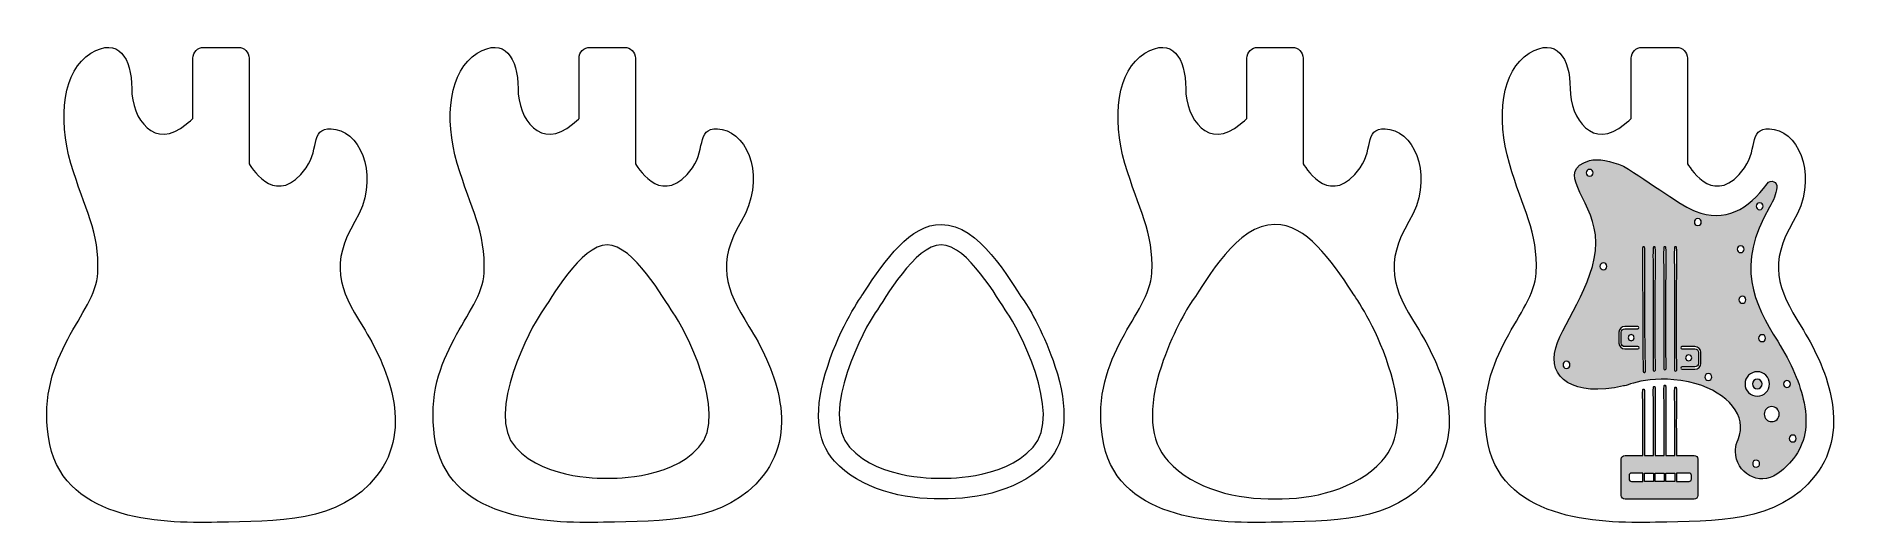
# Model space of a CAD drawing. Header units: inches. Extents: x 0.2 to 22.1, y -20.8 to -14.9.
import ezdxf

# ---------------------------------------------------------------- set-up
doc = ezdxf.new("R2010")
doc.units = ezdxf.units.IN
doc.header["$MEASUREMENT"] = 0
doc.layers.add('_U+0421_U+043B_U+043E_U+0439 1', color=7, linetype='Continuous')

msp = doc.modelspace()

# ---------------------------------------------------------------- hatches: boundary and pattern name
at = {"layer": '_U+0421_U+043B_U+043E_U+0439 1', "true_color": 0xffffff}
h = msp.add_hatch(color=7, dxfattribs=at)
h.dxf.hatch_style = 2
edge = h.paths.add_edge_path()
edge.add_spline(control_points=[(19.604, -20.292), (19.604, -20.292), (19.468, -20.292), (19.468, -20.292), (19.452, -20.292), (19.439, -20.279), (19.439, -20.263), (19.439, -20.263), (19.439, -20.22), (19.439, -20.22), (19.439, -20.204), (19.452, -20.191), (19.468, -20.191), (19.468, -20.191), (19.604, -20.191), (19.604, -20.191), (19.604, -20.191), (19.604, -20.292), (19.604, -20.292)], knot_values=[0, 0, 0, 0, 1, 1, 1, 2, 2, 2, 3, 3, 3, 4, 4, 4, 5, 5, 5, 6, 6, 6, 6], degree=3, periodic=1)
h.paths.add_polyline_path([(19.733, -20.292), (19.625, -20.292), (19.625, -20.191), (19.733, -20.191)])
h.paths.add_polyline_path([(19.862, -20.292), (19.754, -20.292), (19.754, -20.191), (19.862, -20.191)])
h.paths.add_polyline_path([(19.991, -20.292), (19.883, -20.292), (19.883, -20.191), (19.991, -20.191)])
edge = h.paths.add_edge_path()
edge.add_spline(control_points=[(20.193, -20.263), (20.193, -20.279), (20.18, -20.292), (20.165, -20.292), (20.165, -20.292), (20.012, -20.292), (20.012, -20.292), (20.012, -20.292), (20.012, -20.191), (20.012, -20.191), (20.012, -20.191), (20.165, -20.191), (20.165, -20.191), (20.18, -20.191), (20.193, -20.204), (20.193, -20.22), (20.193, -20.22), (20.193, -20.263), (20.193, -20.263)], knot_values=[0, 0, 0, 0, 1, 1, 1, 2, 2, 2, 3, 3, 3, 4, 4, 4, 5, 5, 5, 6, 6, 6, 6], degree=3, periodic=1)
edge = h.paths.add_edge_path()
edge.add_spline(control_points=[(20.307, -18.863), (20.307, -18.902), (20.275, -18.934), (20.236, -18.934), (20.236, -18.934), (20.08, -18.934), (20.08, -18.934), (20.062, -18.934), (20.062, -18.906), (20.08, -18.906), (20.08, -18.906), (20.236, -18.906), (20.236, -18.906), (20.26, -18.906), (20.279, -18.887), (20.279, -18.863), (20.279, -18.863), (20.279, -18.732), (20.279, -18.732), (20.279, -18.708), (20.26, -18.689), (20.236, -18.689), (20.236, -18.689), (20.079, -18.689), (20.079, -18.689), (20.06, -18.689), (20.06, -18.661), (20.079, -18.661), (20.079, -18.661), (20.236, -18.661), (20.236, -18.661), (20.275, -18.661), (20.307, -18.693), (20.307, -18.732), (20.307, -18.732), (20.307, -18.863), (20.307, -18.863)], knot_values=[0, 0, 0, 0, 1, 1, 1, 2, 2, 2, 3, 3, 3, 4, 4, 4, 5, 5, 5, 6, 6, 6, 7, 7, 7, 8, 8, 8, 9, 9, 9, 10, 10, 10, 11, 11, 11, 12, 12, 12, 12], degree=3, periodic=1)
edge = h.paths.add_edge_path()
edge.add_spline(control_points=[(20.226, -19.977), (20.226, -19.977), (20.012, -19.977), (20.012, -19.977), (20.007, -19.132), (20.022, -19.15), (20.001, -19.15), (19.981, -19.15), (19.996, -19.132), (19.991, -19.977), (19.991, -19.977), (19.883, -19.977), (19.883, -19.977), (19.878, -19.105), (19.893, -19.126), (19.872, -19.126), (19.852, -19.126), (19.867, -19.106), (19.862, -19.977), (19.862, -19.977), (19.754, -19.977), (19.754, -19.977), (19.749, -19.125), (19.764, -19.144), (19.744, -19.144), (19.723, -19.144), (19.738, -19.125), (19.733, -19.977), (19.733, -19.977), (19.625, -19.977), (19.625, -19.977), (19.62, -19.159), (19.635, -19.176), (19.615, -19.176), (19.594, -19.176), (19.609, -19.159), (19.604, -19.977), (19.604, -19.977), (19.39, -19.977), (19.39, -19.977), (19.365, -19.977), (19.345, -19.997), (19.345, -20.021), (19.345, -20.021), (19.345, -20.462), (19.345, -20.462), (19.345, -20.486), (19.365, -20.506), (19.39, -20.506), (19.39, -20.506), (20.226, -20.506), (20.226, -20.506), (20.251, -20.506), (20.271, -20.486), (20.271, -20.462), (20.271, -20.462), (20.271, -20.021), (20.271, -20.021), (20.271, -19.997), (20.251, -19.977), (20.226, -19.977)], knot_values=[0, 0, 0, 0, 0.013889, 0.013889, 0.013889, 0.027778, 0.027778, 0.027778, 0.041667, 0.041667, 0.041667, 0.055556, 0.055556, 0.055556, 0.069444, 0.069444, 0.069444, 0.083333, 0.083333, 0.083333, 0.097222, 0.097222, 0.097222, 0.111111, 0.111111, 0.111111, 0.125, 0.125, 0.125, 0.138889, 0.138889, 0.138889, 0.152778, 0.152778, 0.152778, 0.166667, 0.166667, 0.166667, 0.180556, 0.180556, 0.180556, 0.194444, 0.194444, 0.194444, 0.208333, 0.208333, 0.208333, 0.222222, 0.222222, 0.222222, 0.236111, 0.236111, 0.236111, 0.25, 0.25, 0.25, 0.263889, 0.263889, 0.263889, 0.277778, 0.277778, 0.277778, 0.277778], degree=3, periodic=0)
edge.add_line((20.226, -19.977), (20.226, -19.977))
edge = h.paths.add_edge_path()
edge.add_spline(control_points=[(21.048, -19.113), (21.048, -19.145), (21.022, -19.171), (20.99, -19.171), (20.958, -19.171), (20.932, -19.145), (20.932, -19.113), (20.932, -19.081), (20.958, -19.055), (20.99, -19.055), (21.022, -19.055), (21.048, -19.081), (21.048, -19.113)], knot_values=[0, 0, 0, 0, 0.013889, 0.013889, 0.013889, 0.027778, 0.027778, 0.027778, 0.041667, 0.041667, 0.041667, 0.055556, 0.055556, 0.055556, 0.055556], degree=3, periodic=0)
edge.add_line((21.048, -19.113), (21.048, -19.113))
edge = h.paths.add_edge_path()
edge.add_spline(control_points=[(21.556, -19.34), (21.512, -19.116), (21.402, -18.859), (21.237, -18.597), (20.949, -18.14), (20.725, -17.672), (21.138, -16.975), (21.187, -16.893), (21.215, -16.812), (21.228, -16.737), (21.239, -16.669), (21.153, -16.629), (21.109, -16.691), (20.885, -17.002), (20.597, -17.162), (20.24, -17.022), (20.104, -16.982), (19.684, -16.665), (19.371, -16.478), (19.215, -16.412), (19.067, -16.381), (18.961, -16.411), (18.536, -16.53), (18.983, -16.863), (19.032, -17.308), (19.089, -17.821), (18.651, -18.345), (18.552, -18.677), (18.446, -19.037), (18.769, -19.276), (19.371, -19.137), (19.422, -19.135), (19.734, -18.973), (20.251, -19.11), (20.624, -19.224), (20.883, -19.492), (20.757, -19.785), (20.74, -19.823), (20.729, -19.864), (20.728, -19.906), (20.728, -19.906), (20.728, -19.929), (20.728, -19.929), (20.722, -20.189), (21.014, -20.353), (21.228, -20.205), (21.302, -20.154), (21.368, -20.092), (21.427, -20.016), (21.568, -19.836), (21.61, -19.615), (21.556, -19.34)], knot_values=[0, 0, 0, 0, 0.013889, 0.013889, 0.013889, 0.027778, 0.027778, 0.027778, 0.041667, 0.041667, 0.041667, 0.055556, 0.055556, 0.055556, 0.069444, 0.069444, 0.069444, 0.083333, 0.083333, 0.083333, 0.097222, 0.097222, 0.097222, 0.111111, 0.111111, 0.111111, 0.125, 0.125, 0.125, 0.138889, 0.138889, 0.138889, 0.152778, 0.152778, 0.152778, 0.166667, 0.166667, 0.166667, 0.180556, 0.180556, 0.180556, 0.194444, 0.194444, 0.194444, 0.208333, 0.208333, 0.208333, 0.222222, 0.222222, 0.222222, 0.236111, 0.236111, 0.236111, 0.236111], degree=3, periodic=0)
edge.add_line((21.556, -19.34), (21.556, -19.34))
edge = h.paths.add_edge_path()
edge.add_spline(control_points=[(21.019, -16.92), (21.074, -16.92), (21.074, -17.004), (21.019, -17.004), (20.963, -17.004), (20.963, -16.92), (21.019, -16.92)], knot_values=[0, 0, 0, 0, 0.013889, 0.013889, 0.013889, 0.027778, 0.027778, 0.027778, 0.027778], degree=3, periodic=0)
edge.add_line((21.019, -16.92), (21.019, -16.92))
edge = h.paths.add_edge_path()
edge.add_spline(control_points=[(18.962, -16.6), (18.906, -16.6), (18.906, -16.516), (18.962, -16.516), (19.018, -16.516), (19.018, -16.6), (18.962, -16.6)], knot_values=[0, 0, 0, 0, 0.013889, 0.013889, 0.013889, 0.027778, 0.027778, 0.027778, 0.027778], degree=3, periodic=0)
edge.add_line((18.962, -16.6), (18.962, -16.6))
edge = h.paths.add_edge_path()
edge.add_spline(control_points=[(18.682, -18.924), (18.626, -18.924), (18.626, -18.839), (18.682, -18.839), (18.738, -18.839), (18.738, -18.924), (18.682, -18.924)], knot_values=[0, 0, 0, 0, 0.013889, 0.013889, 0.013889, 0.027778, 0.027778, 0.027778, 0.027778], degree=3, periodic=0)
edge.add_line((18.682, -18.924), (18.682, -18.924))
edge = h.paths.add_edge_path()
edge.add_spline(control_points=[(19.087, -17.69), (19.087, -17.634), (19.171, -17.634), (19.171, -17.69), (19.171, -17.746), (19.087, -17.746), (19.087, -17.69)], knot_values=[0, 0, 0, 0, 0.013889, 0.013889, 0.013889, 0.027778, 0.027778, 0.027778, 0.027778], degree=3, periodic=0)
edge.add_line((19.087, -17.69), (19.087, -17.69))
edge = h.paths.add_edge_path()
edge.add_spline(control_points=[(19.546, -18.689), (19.546, -18.689), (19.388, -18.689), (19.388, -18.689), (19.349, -18.689), (19.317, -18.657), (19.317, -18.619), (19.317, -18.619), (19.317, -18.487), (19.317, -18.487), (19.317, -18.448), (19.349, -18.417), (19.388, -18.417), (19.388, -18.417), (19.544, -18.417), (19.544, -18.417), (19.563, -18.417), (19.562, -18.445), (19.544, -18.445), (19.544, -18.445), (19.388, -18.445), (19.388, -18.445), (19.364, -18.445), (19.345, -18.464), (19.345, -18.487), (19.345, -18.487), (19.345, -18.619), (19.345, -18.619), (19.345, -18.642), (19.364, -18.661), (19.388, -18.661), (19.388, -18.661), (19.546, -18.661), (19.546, -18.661), (19.564, -18.661), (19.564, -18.689), (19.546, -18.689)], knot_values=[0, 0, 0, 0, 0.013889, 0.013889, 0.013889, 0.027778, 0.027778, 0.027778, 0.041667, 0.041667, 0.041667, 0.055556, 0.055556, 0.055556, 0.069444, 0.069444, 0.069444, 0.083333, 0.083333, 0.083333, 0.097222, 0.097222, 0.097222, 0.111111, 0.111111, 0.111111, 0.125, 0.125, 0.125, 0.138889, 0.138889, 0.138889, 0.152778, 0.152778, 0.152778, 0.166667, 0.166667, 0.166667, 0.166667], degree=3, periodic=0)
edge.add_line((19.546, -18.689), (19.546, -18.689))
edge = h.paths.add_edge_path()
edge.add_spline(control_points=[(19.465, -18.591), (19.416, -18.591), (19.416, -18.515), (19.465, -18.515), (19.515, -18.515), (19.515, -18.591), (19.465, -18.591)], knot_values=[0, 0, 0, 0, 0.013889, 0.013889, 0.013889, 0.027778, 0.027778, 0.027778, 0.027778], degree=3, periodic=0)
edge.add_line((19.465, -18.591), (19.465, -18.591))
edge = h.paths.add_edge_path()
edge.add_spline(control_points=[(19.622, -18.976), (19.614, -18.976), (19.608, -18.97), (19.608, -18.962), (19.607, -17.399), (19.587, -17.454), (19.615, -17.454), (19.647, -17.468), (19.615, -17.356), (19.636, -18.962), (19.636, -18.976), (19.62, -18.977), (19.622, -18.976)], knot_values=[0, 0, 0, 0, 0.013889, 0.013889, 0.013889, 0.027778, 0.027778, 0.027778, 0.041667, 0.041667, 0.041667, 0.055556, 0.055556, 0.055556, 0.055556], degree=3, periodic=0)
edge.add_line((19.622, -18.976), (19.622, -18.976))
edge = h.paths.add_edge_path()
edge.add_spline(control_points=[(19.757, -18.944), (19.757, -18.962), (19.73, -18.962), (19.73, -18.944), (19.736, -17.401), (19.716, -17.454), (19.744, -17.454), (19.771, -17.454), (19.751, -17.399), (19.757, -18.944)], knot_values=[0, 0, 0, 0, 0.013889, 0.013889, 0.013889, 0.027778, 0.027778, 0.027778, 0.041667, 0.041667, 0.041667, 0.041667], degree=3, periodic=0)
edge.add_line((19.757, -18.944), (19.757, -18.944))
edge = h.paths.add_edge_path()
edge.add_spline(control_points=[(19.886, -18.929), (19.886, -18.948), (19.859, -18.948), (19.859, -18.929), (19.865, -17.402), (19.845, -17.454), (19.872, -17.454), (19.9, -17.454), (19.88, -17.401), (19.886, -18.929)], knot_values=[0, 0, 0, 0, 0.013889, 0.013889, 0.013889, 0.027778, 0.027778, 0.027778, 0.041667, 0.041667, 0.041667, 0.041667], degree=3, periodic=0)
edge.add_line((19.886, -18.929), (19.886, -18.929))
edge = h.paths.add_edge_path()
edge.add_spline(control_points=[(20.015, -18.944), (20.015, -18.962), (19.987, -18.962), (19.987, -18.944), (19.994, -17.401), (19.974, -17.454), (20.001, -17.454), (20.028, -17.454), (20.009, -17.399), (20.015, -18.944)], knot_values=[0, 0, 0, 0, 0.013889, 0.013889, 0.013889, 0.027778, 0.027778, 0.027778, 0.041667, 0.041667, 0.041667, 0.041667], degree=3, periodic=0)
edge.add_line((20.015, -18.944), (20.015, -18.944))
edge = h.paths.add_edge_path()
edge.add_spline(control_points=[(20.122, -18.798), (20.122, -18.748), (20.197, -18.748), (20.197, -18.798), (20.197, -18.847), (20.122, -18.847), (20.122, -18.798)], knot_values=[0, 0, 0, 0, 0.013889, 0.013889, 0.013889, 0.027778, 0.027778, 0.027778, 0.027778], degree=3, periodic=0)
edge.add_line((20.122, -18.798), (20.122, -18.798))
edge = h.paths.add_edge_path()
edge.add_spline(control_points=[(20.271, -17.196), (20.215, -17.196), (20.215, -17.112), (20.271, -17.112), (20.327, -17.112), (20.327, -17.196), (20.271, -17.196)], knot_values=[0, 0, 0, 0, 0.013889, 0.013889, 0.013889, 0.027778, 0.027778, 0.027778, 0.027778], degree=3, periodic=0)
edge.add_line((20.271, -17.196), (20.271, -17.196))
edge = h.paths.add_edge_path()
edge.add_spline(control_points=[(20.398, -19.071), (20.342, -19.071), (20.342, -18.987), (20.398, -18.987), (20.454, -18.987), (20.454, -19.071), (20.398, -19.071)], knot_values=[0, 0, 0, 0, 0.013889, 0.013889, 0.013889, 0.027778, 0.027778, 0.027778, 0.027778], degree=3, periodic=0)
edge.add_line((20.398, -19.071), (20.398, -19.071))
edge = h.paths.add_edge_path()
edge.add_spline(control_points=[(21.09, -18.559), (21.09, -18.614), (21.006, -18.615), (21.006, -18.559), (21.006, -18.503), (21.09, -18.503), (21.09, -18.559)], knot_values=[0, 0, 0, 0, 0.013889, 0.013889, 0.013889, 0.027778, 0.027778, 0.027778, 0.027778], degree=3, periodic=0)
edge.add_line((21.09, -18.559), (21.09, -18.559))
edge = h.paths.add_edge_path()
edge.add_spline(control_points=[(20.79, -17.44), (20.845, -17.44), (20.845, -17.524), (20.79, -17.524), (20.734, -17.524), (20.734, -17.44), (20.79, -17.44)], knot_values=[0, 0, 0, 0, 0.013889, 0.013889, 0.013889, 0.027778, 0.027778, 0.027778, 0.027778], degree=3, periodic=0)
edge.add_line((20.79, -17.44), (20.79, -17.44))
edge = h.paths.add_edge_path()
edge.add_spline(control_points=[(20.768, -18.094), (20.768, -18.038), (20.853, -18.038), (20.853, -18.094), (20.853, -18.15), (20.768, -18.15), (20.768, -18.094)], knot_values=[0, 0, 0, 0, 0.013889, 0.013889, 0.013889, 0.027778, 0.027778, 0.027778, 0.027778], degree=3, periodic=0)
edge.add_line((20.768, -18.094), (20.768, -18.094))
edge = h.paths.add_edge_path()
edge.add_spline(control_points=[(20.976, -20.119), (20.921, -20.119), (20.92, -20.035), (20.976, -20.035), (21.032, -20.035), (21.032, -20.119), (20.976, -20.119)], knot_values=[0, 0, 0, 0, 0.013889, 0.013889, 0.013889, 0.027778, 0.027778, 0.027778, 0.027778], degree=3, periodic=0)
edge.add_line((20.976, -20.119), (20.976, -20.119))
edge = h.paths.add_edge_path()
edge.add_spline(control_points=[(20.99, -19.261), (20.908, -19.261), (20.842, -19.195), (20.842, -19.113), (20.842, -19.031), (20.908, -18.965), (20.99, -18.965), (21.072, -18.965), (21.138, -19.031), (21.138, -19.113), (21.138, -19.195), (21.072, -19.261), (20.99, -19.261)], knot_values=[0, 0, 0, 0, 0.013889, 0.013889, 0.013889, 0.027778, 0.027778, 0.027778, 0.041667, 0.041667, 0.041667, 0.055556, 0.055556, 0.055556, 0.055556], degree=3, periodic=0)
edge.add_line((20.99, -19.261), (20.99, -19.261))
edge = h.paths.add_edge_path()
edge.add_spline(control_points=[(21.165, -19.569), (21.115, -19.569), (21.074, -19.528), (21.074, -19.478), (21.074, -19.428), (21.115, -19.387), (21.165, -19.387), (21.215, -19.387), (21.256, -19.428), (21.256, -19.478), (21.256, -19.528), (21.215, -19.569), (21.165, -19.569)], knot_values=[0, 0, 0, 0, 0.013889, 0.013889, 0.013889, 0.027778, 0.027778, 0.027778, 0.041667, 0.041667, 0.041667, 0.055556, 0.055556, 0.055556, 0.055556], degree=3, periodic=0)
edge.add_line((21.165, -19.569), (21.165, -19.569))
edge = h.paths.add_edge_path()
edge.add_spline(control_points=[(21.307, -19.113), (21.307, -19.057), (21.392, -19.057), (21.392, -19.113), (21.392, -19.169), (21.307, -19.169), (21.307, -19.113)], knot_values=[0, 0, 0, 0, 0.013889, 0.013889, 0.013889, 0.027778, 0.027778, 0.027778, 0.027778], degree=3, periodic=0)
edge.add_line((21.307, -19.113), (21.307, -19.113))
edge = h.paths.add_edge_path()
edge.add_spline(control_points=[(21.377, -19.773), (21.377, -19.717), (21.462, -19.717), (21.462, -19.773), (21.462, -19.829), (21.377, -19.829), (21.377, -19.773)], knot_values=[0, 0, 0, 0, 0.013889, 0.013889, 0.013889, 0.027778, 0.027778, 0.027778, 0.027778], degree=3, periodic=0)
edge.add_line((21.377, -19.773), (21.377, -19.773))

# ---------------------------------------------------------------- linework, layer by layer
at = {"layer": '_U+0421_U+043B_U+043E_U+0439 1', "lineweight": 0}
for points in [[(19.733, -20.292), (19.625, -20.292), (19.625, -20.191), (19.733, -20.191), (19.733, -20.292)], [(19.862, -20.292), (19.754, -20.292), (19.754, -20.191), (19.862, -20.191), (19.862, -20.292)], [(19.991, -20.292), (19.883, -20.292), (19.883, -20.191), (19.991, -20.191), (19.991, -20.292)]]:
    msp.add_lwpolyline(points, dxfattribs=at)
at = {"layer": '_U+0421_U+043B_U+043E_U+0439 1', "color": 1, "lineweight": 9, "true_color": 0xff0000}
for points, knots in [([(4.121, -18.419), (3.83, -17.957), (3.727, -17.65), (4.027, -17.146), (4.326, -16.641), (4.121, -16.094), (3.796, -16.035), (3.471, -15.975), (3.608, -16.257), (3.437, -16.496), (3.087, -16.983), (2.8, -16.531), (2.746, -16.448), (2.746, -16.448), (2.746, -15.171), (2.746, -15.171), (2.746, -15.099), (2.688, -15.04), (2.615, -15.04), (2.615, -15.04), (2.197, -15.04), (2.197, -15.04), (2.124, -15.04), (2.066, -15.099), (2.066, -15.171), (2.066, -15.171), (2.066, -15.899), (2.066, -15.899), (2.066, -15.899), (2.011, -15.95), (1.985, -15.971), (1.604, -16.293), (1.326, -15.906), (1.326, -15.539), (1.326, -15.171), (1.164, -14.906), (0.83, -15.112), (0.497, -15.317), (0.429, -15.889), (0.591, -16.445), (0.753, -17), (0.941, -17.265), (0.916, -17.769), (0.89, -18.274), (0.172, -18.744), (0.318, -19.752), (0.463, -20.761), (1.642, -20.803), (2.36, -20.786), (3.078, -20.769), (3.839, -20.803), (4.292, -20.222), (4.744, -19.641), (4.411, -18.88), (4.121, -18.419)], [0, 0, 0, 0, 1, 1, 1, 2, 2, 2, 3, 3, 3, 4, 4, 4, 5, 5, 5, 6, 6, 6, 7, 7, 7, 8, 8, 8, 9, 9, 9, 10, 10, 10, 11, 11, 11, 12, 12, 12, 13, 13, 13, 14, 14, 14, 15, 15, 15, 16, 16, 16, 17, 17, 17, 18, 18, 18, 18]), ([(8.793, -18.419), (8.503, -17.957), (8.4, -17.65), (8.699, -17.146), (8.998, -16.641), (8.793, -16.094), (8.468, -16.035), (8.144, -15.975), (8.28, -16.257), (8.109, -16.496), (7.759, -16.983), (7.473, -16.531), (7.419, -16.448), (7.419, -16.448), (7.419, -15.171), (7.419, -15.171), (7.419, -15.099), (7.36, -15.04), (7.288, -15.04), (7.288, -15.04), (6.869, -15.04), (6.869, -15.04), (6.797, -15.04), (6.738, -15.099), (6.738, -15.171), (6.738, -15.171), (6.738, -15.899), (6.738, -15.899), (6.738, -15.899), (6.684, -15.95), (6.658, -15.971), (6.277, -16.293), (5.999, -15.906), (5.999, -15.539), (5.999, -15.171), (5.836, -14.906), (5.503, -15.112), (5.17, -15.317), (5.101, -15.889), (5.264, -16.445), (5.426, -17), (5.614, -17.265), (5.588, -17.769), (5.563, -18.274), (4.845, -18.744), (4.99, -19.752), (5.135, -20.761), (6.315, -20.803), (7.033, -20.786), (7.751, -20.769), (8.511, -20.803), (8.964, -20.222), (9.417, -19.641), (9.084, -18.88), (8.793, -18.419)], [0, 0, 0, 0, 1, 1, 1, 2, 2, 2, 3, 3, 3, 4, 4, 4, 5, 5, 5, 6, 6, 6, 7, 7, 7, 8, 8, 8, 9, 9, 9, 10, 10, 10, 11, 11, 11, 12, 12, 12, 13, 13, 13, 14, 14, 14, 15, 15, 15, 16, 16, 16, 17, 17, 17, 18, 18, 18, 18]), ([(16.871, -18.419), (16.58, -17.957), (16.478, -17.65), (16.777, -17.146), (17.076, -16.641), (16.871, -16.094), (16.546, -16.035), (16.222, -15.975), (16.358, -16.257), (16.187, -16.496), (15.837, -16.983), (15.551, -16.531), (15.497, -16.448), (15.497, -16.448), (15.497, -15.171), (15.497, -15.171), (15.497, -15.099), (15.438, -15.04), (15.366, -15.04), (15.366, -15.04), (14.947, -15.04), (14.947, -15.04), (14.875, -15.04), (14.816, -15.099), (14.816, -15.171), (14.816, -15.171), (14.816, -15.899), (14.816, -15.899), (14.816, -15.899), (14.762, -15.95), (14.736, -15.971), (14.354, -16.293), (14.076, -15.906), (14.076, -15.539), (14.076, -15.171), (13.914, -14.906), (13.581, -15.112), (13.247, -15.317), (13.179, -15.889), (13.341, -16.445), (13.504, -17), (13.692, -17.265), (13.666, -17.769), (13.641, -18.274), (12.923, -18.744), (13.068, -19.752), (13.213, -20.761), (14.393, -20.803), (15.111, -20.786), (15.828, -20.769), (16.589, -20.803), (17.042, -20.222), (17.495, -19.641), (17.162, -18.88), (16.871, -18.419)], [0, 0, 0, 0, 1, 1, 1, 2, 2, 2, 3, 3, 3, 4, 4, 4, 5, 5, 5, 6, 6, 6, 7, 7, 7, 8, 8, 8, 9, 9, 9, 10, 10, 10, 11, 11, 11, 12, 12, 12, 13, 13, 13, 14, 14, 14, 15, 15, 15, 16, 16, 16, 17, 17, 17, 18, 18, 18, 18]), ([(21.52, -18.419), (21.23, -17.957), (21.127, -17.65), (21.426, -17.146), (21.725, -16.641), (21.52, -16.094), (21.195, -16.035), (20.871, -15.975), (21.007, -16.257), (20.837, -16.496), (20.486, -16.983), (20.2, -16.531), (20.146, -16.448), (20.146, -16.448), (20.146, -15.171), (20.146, -15.171), (20.146, -15.099), (20.087, -15.04), (20.015, -15.04), (20.015, -15.04), (19.596, -15.04), (19.596, -15.04), (19.524, -15.04), (19.465, -15.099), (19.465, -15.171), (19.465, -15.171), (19.465, -15.899), (19.465, -15.899), (19.465, -15.899), (19.411, -15.95), (19.385, -15.971), (19.004, -16.293), (18.726, -15.906), (18.726, -15.539), (18.726, -15.171), (18.563, -14.906), (18.23, -15.112), (17.897, -15.317), (17.828, -15.889), (17.991, -16.445), (18.153, -17), (18.341, -17.265), (18.315, -17.769), (18.29, -18.274), (17.572, -18.744), (17.717, -19.752), (17.862, -20.761), (19.042, -20.803), (19.76, -20.786), (20.478, -20.769), (21.238, -20.803), (21.691, -20.222), (22.144, -19.641), (21.811, -18.88), (21.52, -18.419)], [0, 0, 0, 0, 1, 1, 1, 2, 2, 2, 3, 3, 3, 4, 4, 4, 5, 5, 5, 6, 6, 6, 7, 7, 7, 8, 8, 8, 9, 9, 9, 10, 10, 10, 11, 11, 11, 12, 12, 12, 13, 13, 13, 14, 14, 14, 15, 15, 15, 16, 16, 16, 17, 17, 17, 18, 18, 18, 18]), ([(12.494, -18.896), (12.374, -18.528), (12.187, -18.2), (12.121, -18.107), (11.931, -17.841), (11.584, -17.182), (11.119, -17.182), (10.746, -17.182), (10.441, -17.607), (10.186, -18.004), (10.137, -18.079), (9.908, -18.397), (9.745, -18.896), (9.576, -19.414), (9.603, -19.801), (9.826, -20.046), (10.135, -20.386), (10.671, -20.515), (11.119, -20.501), (11.564, -20.515), (12.102, -20.388), (12.413, -20.046), (12.636, -19.801), (12.663, -19.414), (12.494, -18.896)], [0, 0, 0, 0, 1, 1, 1, 2, 2, 2, 3, 3, 3, 4, 4, 4, 5, 5, 5, 6, 6, 6, 7, 7, 7, 8, 8, 8, 8]), ([(16.45, -20.046), (16.141, -20.386), (15.604, -20.515), (15.156, -20.501), (14.711, -20.515), (14.173, -20.388), (13.863, -20.046), (13.64, -19.801), (13.613, -19.414), (13.782, -18.896), (13.902, -18.528), (14.089, -18.2), (14.155, -18.107), (14.345, -17.841), (14.691, -17.182), (15.156, -17.182), (15.53, -17.182), (15.834, -17.607), (16.09, -18.004), (16.139, -18.079), (16.368, -18.397), (16.531, -18.896), (16.7, -19.414), (16.673, -19.801), (16.45, -20.046)], [0, 0, 0, 0, 1, 1, 1, 2, 2, 2, 3, 3, 3, 4, 4, 4, 5, 5, 5, 6, 6, 6, 7, 7, 7, 8, 8, 8, 8]), ([(8.188, -19.879), (7.815, -20.289), (7.078, -20.252), (7.078, -20.252), (7.078, -20.252), (6.342, -20.289), (5.969, -19.879), (5.597, -19.469), (6.162, -18.416), (6.28, -18.251), (6.398, -18.086), (6.758, -17.431), (7.078, -17.431), (7.399, -17.431), (7.759, -18.086), (7.877, -18.251), (7.995, -18.416), (8.56, -19.469), (8.188, -19.879)], [0, 0, 0, 0, 1, 1, 1, 2, 2, 2, 3, 3, 3, 4, 4, 4, 5, 5, 5, 6, 6, 6, 6]), ([(12.229, -19.879), (11.856, -20.289), (11.119, -20.252), (11.119, -20.252), (11.119, -20.252), (10.383, -20.289), (10.01, -19.879), (9.638, -19.469), (10.203, -18.416), (10.321, -18.251), (10.439, -18.086), (10.799, -17.431), (11.119, -17.431), (11.44, -17.431), (11.8, -18.086), (11.918, -18.251), (12.036, -18.416), (12.601, -19.469), (12.229, -19.879)], [0, 0, 0, 0, 1, 1, 1, 2, 2, 2, 3, 3, 3, 4, 4, 4, 5, 5, 5, 6, 6, 6, 6])]:
    msp.add_open_spline(points, degree=3, knots=knots, dxfattribs=at)
at = {"layer": '_U+0421_U+043B_U+043E_U+0439 1', "lineweight": 0}
for points, knots in [([(21.556, -19.34), (21.512, -19.116), (21.402, -18.859), (21.237, -18.597), (20.949, -18.14), (20.725, -17.672), (21.138, -16.975), (21.187, -16.893), (21.215, -16.812), (21.228, -16.737), (21.239, -16.669), (21.153, -16.629), (21.109, -16.691), (20.885, -17.002), (20.597, -17.162), (20.24, -17.022), (20.104, -16.982), (19.684, -16.665), (19.371, -16.478), (19.215, -16.412), (19.067, -16.381), (18.961, -16.411), (18.536, -16.53), (18.983, -16.863), (19.032, -17.308), (19.089, -17.821), (18.651, -18.345), (18.552, -18.677), (18.446, -19.037), (18.769, -19.276), (19.371, -19.137), (19.422, -19.135), (19.734, -18.973), (20.251, -19.11), (20.624, -19.224), (20.883, -19.492), (20.757, -19.785), (20.74, -19.823), (20.729, -19.864), (20.728, -19.906), (20.728, -19.906), (20.728, -19.929), (20.728, -19.929), (20.722, -20.189), (21.014, -20.353), (21.228, -20.205), (21.302, -20.154), (21.368, -20.092), (21.427, -20.016), (21.568, -19.836), (21.61, -19.615), (21.556, -19.34)], [0, 0, 0, 0, 1, 1, 1, 2, 2, 2, 3, 3, 3, 4, 4, 4, 5, 5, 5, 6, 6, 6, 7, 7, 7, 8, 8, 8, 9, 9, 9, 10, 10, 10, 11, 11, 11, 12, 12, 12, 13, 13, 13, 14, 14, 14, 15, 15, 15, 16, 16, 16, 17, 17, 17, 17]), ([(18.962, -16.6), (18.906, -16.6), (18.906, -16.516), (18.962, -16.516), (19.018, -16.516), (19.018, -16.6), (18.962, -16.6)], [0, 0, 0, 0, 1, 1, 1, 2, 2, 2, 2]), ([(20.271, -17.196), (20.215, -17.196), (20.215, -17.112), (20.271, -17.112), (20.327, -17.112), (20.327, -17.196), (20.271, -17.196)], [0, 0, 0, 0, 1, 1, 1, 2, 2, 2, 2]), ([(21.019, -16.92), (21.074, -16.92), (21.074, -17.004), (21.019, -17.004), (20.963, -17.004), (20.963, -16.92), (21.019, -16.92)], [0, 0, 0, 0, 1, 1, 1, 2, 2, 2, 2]), ([(19.622, -18.976), (19.614, -18.976), (19.608, -18.97), (19.608, -18.962), (19.607, -17.399), (19.587, -17.454), (19.615, -17.454), (19.647, -17.468), (19.615, -17.356), (19.636, -18.962), (19.636, -18.976), (19.62, -18.977), (19.622, -18.976)], [0, 0, 0, 0, 1, 1, 1, 2, 2, 2, 3, 3, 3, 4, 4, 4, 4]), ([(19.757, -18.944), (19.757, -18.962), (19.73, -18.962), (19.73, -18.944), (19.736, -17.401), (19.716, -17.454), (19.744, -17.454), (19.771, -17.454), (19.751, -17.399), (19.757, -18.944)], [0, 0, 0, 0, 1, 1, 1, 2, 2, 2, 3, 3, 3, 3]), ([(19.886, -18.929), (19.886, -18.948), (19.859, -18.948), (19.859, -18.929), (19.865, -17.402), (19.845, -17.454), (19.872, -17.454), (19.9, -17.454), (19.88, -17.401), (19.886, -18.929)], [0, 0, 0, 0, 1, 1, 1, 2, 2, 2, 3, 3, 3, 3]), ([(20.015, -18.944), (20.015, -18.962), (19.987, -18.962), (19.987, -18.944), (19.994, -17.401), (19.974, -17.454), (20.001, -17.454), (20.028, -17.454), (20.009, -17.399), (20.015, -18.944)], [0, 0, 0, 0, 1, 1, 1, 2, 2, 2, 3, 3, 3, 3]), ([(20.79, -17.44), (20.845, -17.44), (20.845, -17.524), (20.79, -17.524), (20.734, -17.524), (20.734, -17.44), (20.79, -17.44)], [0, 0, 0, 0, 1, 1, 1, 2, 2, 2, 2]), ([(19.087, -17.69), (19.087, -17.634), (19.171, -17.634), (19.171, -17.69), (19.171, -17.746), (19.087, -17.746), (19.087, -17.69)], [0, 0, 0, 0, 1, 1, 1, 2, 2, 2, 2]), ([(20.768, -18.094), (20.768, -18.038), (20.853, -18.038), (20.853, -18.094), (20.853, -18.15), (20.768, -18.15), (20.768, -18.094)], [0, 0, 0, 0, 1, 1, 1, 2, 2, 2, 2]), ([(19.546, -18.689), (19.546, -18.689), (19.388, -18.689), (19.388, -18.689), (19.349, -18.689), (19.317, -18.657), (19.317, -18.619), (19.317, -18.619), (19.317, -18.487), (19.317, -18.487), (19.317, -18.448), (19.349, -18.417), (19.388, -18.417), (19.388, -18.417), (19.544, -18.417), (19.544, -18.417), (19.563, -18.417), (19.562, -18.445), (19.544, -18.445), (19.544, -18.445), (19.388, -18.445), (19.388, -18.445), (19.364, -18.445), (19.345, -18.464), (19.345, -18.487), (19.345, -18.487), (19.345, -18.619), (19.345, -18.619), (19.345, -18.642), (19.364, -18.661), (19.388, -18.661), (19.388, -18.661), (19.546, -18.661), (19.546, -18.661), (19.564, -18.661), (19.564, -18.689), (19.546, -18.689)], [0, 0, 0, 0, 1, 1, 1, 2, 2, 2, 3, 3, 3, 4, 4, 4, 5, 5, 5, 6, 6, 6, 7, 7, 7, 8, 8, 8, 9, 9, 9, 10, 10, 10, 11, 11, 11, 12, 12, 12, 12]), ([(19.465, -18.591), (19.416, -18.591), (19.416, -18.515), (19.465, -18.515), (19.515, -18.515), (19.515, -18.591), (19.465, -18.591)], [0, 0, 0, 0, 1, 1, 1, 2, 2, 2, 2]), ([(20.307, -18.863), (20.307, -18.902), (20.275, -18.934), (20.236, -18.934), (20.236, -18.934), (20.08, -18.934), (20.08, -18.934), (20.062, -18.934), (20.062, -18.906), (20.08, -18.906), (20.08, -18.906), (20.236, -18.906), (20.236, -18.906), (20.26, -18.906), (20.279, -18.887), (20.279, -18.863), (20.279, -18.863), (20.279, -18.732), (20.279, -18.732), (20.279, -18.708), (20.26, -18.689), (20.236, -18.689), (20.236, -18.689), (20.079, -18.689), (20.079, -18.689), (20.06, -18.689), (20.06, -18.661), (20.079, -18.661), (20.079, -18.661), (20.236, -18.661), (20.236, -18.661), (20.275, -18.661), (20.307, -18.693), (20.307, -18.732), (20.307, -18.732), (20.307, -18.863), (20.307, -18.863)], [0, 0, 0, 0, 1, 1, 1, 2, 2, 2, 3, 3, 3, 4, 4, 4, 5, 5, 5, 6, 6, 6, 7, 7, 7, 8, 8, 8, 9, 9, 9, 10, 10, 10, 11, 11, 11, 12, 12, 12, 12]), ([(21.09, -18.559), (21.09, -18.614), (21.006, -18.615), (21.006, -18.559), (21.006, -18.503), (21.09, -18.503), (21.09, -18.559)], [0, 0, 0, 0, 1, 1, 1, 2, 2, 2, 2]), ([(18.682, -18.924), (18.626, -18.924), (18.626, -18.839), (18.682, -18.839), (18.738, -18.839), (18.738, -18.924), (18.682, -18.924)], [0, 0, 0, 0, 1, 1, 1, 2, 2, 2, 2]), ([(20.122, -18.798), (20.122, -18.748), (20.197, -18.748), (20.197, -18.798), (20.197, -18.847), (20.122, -18.847), (20.122, -18.798)], [0, 0, 0, 0, 1, 1, 1, 2, 2, 2, 2]), ([(20.226, -19.977), (20.226, -19.977), (20.012, -19.977), (20.012, -19.977), (20.007, -19.132), (20.022, -19.15), (20.001, -19.15), (19.981, -19.15), (19.996, -19.132), (19.991, -19.977), (19.991, -19.977), (19.883, -19.977), (19.883, -19.977), (19.878, -19.105), (19.893, -19.126), (19.872, -19.126), (19.852, -19.126), (19.867, -19.106), (19.862, -19.977), (19.862, -19.977), (19.754, -19.977), (19.754, -19.977), (19.749, -19.125), (19.764, -19.144), (19.744, -19.144), (19.723, -19.144), (19.738, -19.125), (19.733, -19.977), (19.733, -19.977), (19.625, -19.977), (19.625, -19.977), (19.62, -19.159), (19.635, -19.176), (19.615, -19.176), (19.594, -19.176), (19.609, -19.159), (19.604, -19.977), (19.604, -19.977), (19.39, -19.977), (19.39, -19.977), (19.365, -19.977), (19.345, -19.997), (19.345, -20.021), (19.345, -20.021), (19.345, -20.462), (19.345, -20.462), (19.345, -20.486), (19.365, -20.506), (19.39, -20.506), (19.39, -20.506), (20.226, -20.506), (20.226, -20.506), (20.251, -20.506), (20.271, -20.486), (20.271, -20.462), (20.271, -20.462), (20.271, -20.021), (20.271, -20.021), (20.271, -19.997), (20.251, -19.977), (20.226, -19.977)], [0, 0, 0, 0, 1, 1, 1, 2, 2, 2, 3, 3, 3, 4, 4, 4, 5, 5, 5, 6, 6, 6, 7, 7, 7, 8, 8, 8, 9, 9, 9, 10, 10, 10, 11, 11, 11, 12, 12, 12, 13, 13, 13, 14, 14, 14, 15, 15, 15, 16, 16, 16, 17, 17, 17, 18, 18, 18, 19, 19, 19, 20, 20, 20, 20]), ([(20.398, -19.071), (20.342, -19.071), (20.342, -18.987), (20.398, -18.987), (20.454, -18.987), (20.454, -19.071), (20.398, -19.071)], [0, 0, 0, 0, 1, 1, 1, 2, 2, 2, 2]), ([(20.99, -19.261), (20.908, -19.261), (20.842, -19.195), (20.842, -19.113), (20.842, -19.031), (20.908, -18.965), (20.99, -18.965), (21.072, -18.965), (21.138, -19.031), (21.138, -19.113), (21.138, -19.195), (21.072, -19.261), (20.99, -19.261)], [0, 0, 0, 0, 1, 1, 1, 2, 2, 2, 3, 3, 3, 4, 4, 4, 4]), ([(21.048, -19.113), (21.048, -19.145), (21.022, -19.171), (20.99, -19.171), (20.958, -19.171), (20.932, -19.145), (20.932, -19.113), (20.932, -19.081), (20.958, -19.055), (20.99, -19.055), (21.022, -19.055), (21.048, -19.081), (21.048, -19.113)], [0, 0, 0, 0, 1, 1, 1, 2, 2, 2, 3, 3, 3, 4, 4, 4, 4]), ([(21.307, -19.113), (21.307, -19.057), (21.392, -19.057), (21.392, -19.113), (21.392, -19.169), (21.307, -19.169), (21.307, -19.113)], [0, 0, 0, 0, 1, 1, 1, 2, 2, 2, 2]), ([(21.165, -19.569), (21.115, -19.569), (21.074, -19.528), (21.074, -19.478), (21.074, -19.428), (21.115, -19.387), (21.165, -19.387), (21.215, -19.387), (21.256, -19.428), (21.256, -19.478), (21.256, -19.528), (21.215, -19.569), (21.165, -19.569)], [0, 0, 0, 0, 1, 1, 1, 2, 2, 2, 3, 3, 3, 4, 4, 4, 4]), ([(21.377, -19.773), (21.377, -19.717), (21.462, -19.717), (21.462, -19.773), (21.462, -19.829), (21.377, -19.829), (21.377, -19.773)], [0, 0, 0, 0, 1, 1, 1, 2, 2, 2, 2]), ([(19.604, -20.292), (19.604, -20.292), (19.468, -20.292), (19.468, -20.292), (19.452, -20.292), (19.439, -20.279), (19.439, -20.263), (19.439, -20.263), (19.439, -20.22), (19.439, -20.22), (19.439, -20.204), (19.452, -20.191), (19.468, -20.191), (19.468, -20.191), (19.604, -20.191), (19.604, -20.191), (19.604, -20.191), (19.604, -20.292), (19.604, -20.292)], [0, 0, 0, 0, 1, 1, 1, 2, 2, 2, 3, 3, 3, 4, 4, 4, 5, 5, 5, 6, 6, 6, 6]), ([(20.193, -20.263), (20.193, -20.279), (20.18, -20.292), (20.165, -20.292), (20.165, -20.292), (20.012, -20.292), (20.012, -20.292), (20.012, -20.292), (20.012, -20.191), (20.012, -20.191), (20.012, -20.191), (20.165, -20.191), (20.165, -20.191), (20.18, -20.191), (20.193, -20.204), (20.193, -20.22), (20.193, -20.22), (20.193, -20.263), (20.193, -20.263)], [0, 0, 0, 0, 1, 1, 1, 2, 2, 2, 3, 3, 3, 4, 4, 4, 5, 5, 5, 6, 6, 6, 6]), ([(20.976, -20.119), (20.921, -20.119), (20.92, -20.035), (20.976, -20.035), (21.032, -20.035), (21.032, -20.119), (20.976, -20.119)], [0, 0, 0, 0, 1, 1, 1, 2, 2, 2, 2])]:
    msp.add_open_spline(points, degree=3, knots=knots, dxfattribs=at)

doc.saveas('drawing.dxf')
